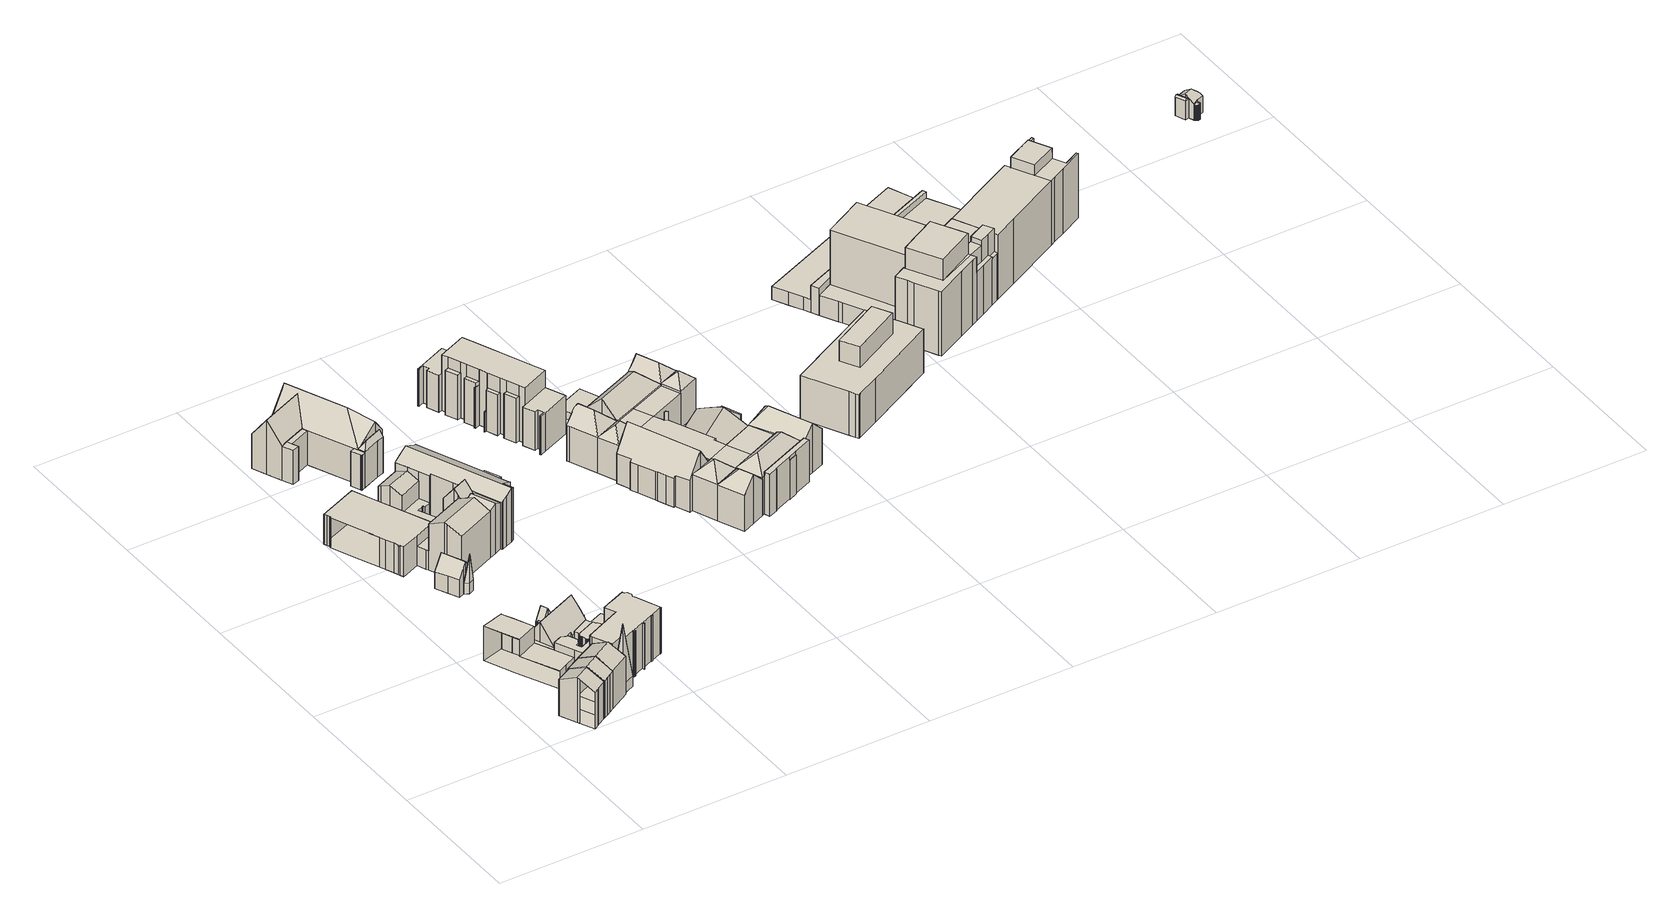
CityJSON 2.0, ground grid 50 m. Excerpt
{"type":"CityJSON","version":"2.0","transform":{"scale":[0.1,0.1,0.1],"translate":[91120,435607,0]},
"CityObjects":{
"building1":{"type":"Building","attributes":{"TerrainHeight":3.78,"bron_tex":"UltraCAM-X 10cm juni 2008","voll_tex":"complete","bron_geo":"Lidar 15-30 punten - nov. 2008","status":"1"},"geometry":[{"type":"MultiSurface","lod":"2","boundaries":[[[0,1,2,3,4]],[[2,5,6,7,8,9,10,3]],[[11,12,13,14,15,16,17]],[[0,4,13,12]],[[2,1,11,18]],[[1,0,12,11]],[[10,9,15,14]],[[9,8,16,15]],[[8,7,19,16]],[[7,6,17,19]],[[5,2,18,20]]]}]},
"building2":{"type":"Building","attributes":{"TerrainHeight":3.5,"bron_tex":"UltraCAM-X 10cm juni 2008","voll_tex":"complete","bron_geo":"Lidar 15-30 punten - nov. 2008","status":"1"},"geometry":[{"type":"MultiSurface","lod":"2","boundaries":[[[21,22,23,24,25]],[[22,26,27,28,29,30,31,23]],[[13,32,33,34,35,36,14]],[[25,24,33,32]],[[22,21,4,3]],[[21,25,32,13]],[[31,30,35,34]],[[30,29,37,35]],[[29,28,36,37]],[[28,27,38,36]],[[27,26,14,38]],[[26,22,3,10]]]}]},
"building3":{"type":"Building","attributes":{"TerrainHeight":3.15,"bron_tex":"UltraCAM-X 10cm juni 2008","voll_tex":"complete","bron_geo":"Lidar 15-30 punten - nov. 2008","status":"1"},"geometry":[{"type":"MultiSurface","lod":"2","boundaries":[[[39,40,41,42,43,44]],[[45,46,47,48,49,50,51]],[[52,53,54,55,56,57,58,59,60]],[[61,62,63,64]],[[62,61,65,56]],[[66,67,56,57]],[[45,51,53,52]],[[51,50,54,53]],[[50,49,55,54]],[[49,48,68,55]],[[48,47,39,44]],[[47,46,69,70]],[[46,45,71,69]],[[44,43,56,68]],[[42,41,72,73]],[[41,40,59,58]],[[40,39,74,75]]]}]},
"building4":{"type":"Building","attributes":{"TerrainHeight":3.28,"bron_tex":"UltraCAM-X 10cm juni 2008","voll_tex":"complete","bron_geo":"Lidar 15-30 punten - nov. 2008","status":"1"},"geometry":[{"type":"MultiSurface","lod":"2","boundaries":[[[76,77,78,79]],[[76,80,81,82,83,77]],[[33,84,85,86,34]],[[79,78,84,33]],[[78,77,87,84]],[[76,79,24,23]],[[77,83,88,87]],[[83,82,89,90]],[[82,81,86,85]],[[81,80,34,86]],[[80,76,23,31]],[[91,92,84,88]]]}]},
"building5":{"type":"Building","attributes":{"TerrainHeight":3.21,"bron_tex":"UltraCAM-X 10cm juni 2008","voll_tex":"complete","bron_geo":"Lidar 15-30 punten - nov. 2008","status":"1"},"geometry":[{"type":"MultiSurface","lod":"2","boundaries":[[[72,93,94,73]],[[58,57,95,96]],[[97,66,57,95]],[[94,93,96,95]],[[93,72,58,96]]]}]},
"building6":{"type":"Building","attributes":{"TerrainHeight":3.26,"bron_tex":"UltraCAM-X 10cm juni 2008","voll_tex":"complete","bron_geo":"Lidar 15-30 punten - nov. 2008","status":"1"},"geometry":[{"type":"MultiSurface","lod":"2","boundaries":[[[98,99,100,101,102,103]],[[104,98,103,105,106,107]],[[108,109,110,111,112,113,114,115,116,117,118,119,120]],[[121,108,120,122,123,124,125,126,127,128,129,130,131]],[[132,133,134,135]],[[136,137,138,139]],[[140,141,142,143]],[[144,145,146,147]],[[121,148,149,150,151,152,153,154,64,63,155,156]],[[157,158,159,160,161,162,163,164,165,166,167,168]],[[169,170,171,172,173,174,175,176,177,178,179,180,181,182,183,184,185,186]],[[55,187,188,189,190,191,192,193,194,195,196,197,198,199,200,201,202,203,204,205,206,207,208,209,210,211,212,213,214,215,216,217,218,219,220,221,222,223,224,225,226,227,228,229,230,231,232,233,234,235,236,237,238,239,240,241,242,243,244,245,246,247,248,249,250,251,252,253,254,56]],[[169,186,213,212]],[[186,185,214,213]],[[185,184,215,214]],[[184,183,216,215]],[[183,182,217,216]],[[182,181,218,217]],[[181,180,219,218]],[[180,179,220,219]],[[179,178,221,220]],[[178,177,222,221]],[[177,176,223,222]],[[176,175,224,223]],[[175,174,225,224]],[[174,173,226,225]],[[173,172,227,226]],[[172,171,228,227]],[[171,170,229,228]],[[99,98,255,204]],[[103,256,257]],[[102,101,202,201]],[[101,100,203,202]],[[100,99,204,203]],[[98,104,205,255]],[[104,107,206,205]],[[107,106,207,206]],[[106,105,208,207]],[[258,103,257]],[[120,119,170,259]],[[119,118,230,229]],[[118,117,231,230]],[[116,115,243,242]],[[115,114,244,243]],[[114,113,245,244]],[[113,112,136,139]],[[112,111,249,248]],[[111,110,132,135]],[[110,109,253,252]],[[109,108,260,156]],[[121,131,193,192]],[[131,130,146,145]],[[130,129,197,196]],[[129,128,142,141]],[[128,127,201,200]],[[258,126,105]],[[127,256,102]],[[126,125,209,208]],[[125,124,210,209]],[[124,123,211,210]],[[123,122,212,211]],[[122,120,259,169]],[[108,121,260]],[[135,134,250,249]],[[134,133,251,250]],[[133,132,252,251]],[[139,138,246,245]],[[138,137,247,246]],[[137,136,248,247]],[[140,143,199,198]],[[143,142,200,199]],[[141,140,198,197]],[[144,147,195,194]],[[147,146,196,195]],[[145,144,194,193]],[[153,152,187,55]],[[152,151,188,187]],[[151,150,189,188]],[[150,149,190,189]],[[149,148,191,190]],[[148,121,192,191]],[[156,155,254,253]],[[64,154,68,65]],[[154,153,55,68]],[[261,262,158,157]],[[162,161,117,116]],[[161,160,232,231]],[[160,159,233,232]],[[159,158,234,233]],[[163,162,242,241]]]}]},
"building7":{"type":"Building","attributes":{"TerrainHeight":3.19,"bron_tex":"UltraCAM-X 10cm juni 2008","voll_tex":"complete","bron_geo":"Lidar 15-30 punten - nov. 2008","status":"1"},"geometry":[{"type":"MultiSurface","lod":"2","boundaries":[[[67,66,97,263,264,265,266,267,268,269,270,271,272,273]],[[274,275,276,277,278,279,280,281,282,283,284,285,286,287,288,289,290,291,292,293,294,295,296,297,298,299,300,301,302,303,304,305]],[[306,307,308,309,310,311,312,313,314,315,316,317,318,319,320,321,322,323,324,325,326,327,328,329,330,331,332,333,334,335,336,337,338,339,340]],[[341,342,343]],[[344,341,343]],[[344,343,89]],[[90,89,343]],[[90,343,345]],[[345,343,342]],[[236,235,234,346,347,348,349,350,351,352,353,354,355,356,357,358,359,360,361,362,363,364,365,366,367,368,369,370,85,84,95,57,56,254,371,372,373,374,375,376,377,378,379,380,381,382,383,384,385,386,387,388,389,390,391,392,393,394,395,396,397,398,241,240,239,238,237]],[[342,341,369,368]],[[341,344,370,369]],[[344,89,85,370]],[[62,399,155,63]],[[67,273,399,62]],[[273,272,371,254]],[[272,271,372,371]],[[271,270,373,372]],[[270,269,374,373]],[[269,268,375,374]],[[268,267,376,375]],[[267,266,377,376]],[[266,265,338,337]],[[263,97,95,400]],[[302,301,264,263]],[[301,300,265,264]],[[300,299,339,338]],[[299,298,262,261]],[[298,297,401,234]],[[297,296,346,401]],[[296,295,347,346]],[[295,294,348,347]],[[294,293,349,348]],[[293,292,350,349]],[[292,291,351,350]],[[291,290,352,351]],[[290,289,353,352]],[[289,288,354,353]],[[288,287,355,354]],[[287,286,356,355]],[[286,285,357,356]],[[285,284,358,357]],[[284,283,359,358]],[[283,282,360,359]],[[282,281,361,360]],[[281,280,362,361]],[[280,279,363,362]],[[279,278,364,363]],[[278,277,365,364]],[[277,276,366,365]],[[276,275,367,366]],[[275,274,368,367]],[[274,305,345,342]],[[305,304,90,345]],[[304,303,92,91]],[[303,302,400,84]],[[317,316,394,393]],[[316,315,402,394]],[[315,314,395,402]],[[314,313,396,395]],[[313,312,397,396]],[[312,311,398,397]],[[311,310,241,398]],[[310,309,164,163]],[[309,308,165,164]],[[308,307,166,165]],[[307,306,167,166]],[[306,340,168,167]],[[340,339,157,168]],[[337,336,378,377]],[[336,335,379,378]],[[335,334,380,379]],[[334,333,403,380]],[[333,332,381,403]],[[332,331,382,381]],[[331,330,383,382]],[[330,329,404,383]],[[329,328,384,404]],[[328,327,405,384]],[[327,326,385,405]],[[326,325,386,385]],[[325,324,406,386]],[[324,323,387,406]],[[323,322,388,387]],[[322,321,389,388]],[[321,320,390,389]],[[320,319,391,390]],[[319,318,392,391]],[[318,317,393,392]]]}]},
"building8":{"type":"Building","attributes":{"TerrainHeight":2.74,"bron_tex":"UltraCAM-X 10cm juni 2008","voll_tex":"complete","bron_geo":"Lidar 15-30 punten - nov. 2008","status":"1"},"geometry":[{"type":"MultiSurface","lod":"2","boundaries":[[[407,408,409,410,411,412]],[[413,414,415,416,408,407]],[[417,418,419,420,421,422,423,424,425,426,427,428,429,430,431,432,433,434,435,436,437,438]],[[439,440,441,442,443,444]],[[445,439,444,446]],[[447,448,449,450,451,452,453,454,455,456,457,458,459,460,461,462,463]],[[464,465,466]],[[466,465,467]],[[467,465,468]],[[468,465,464]],[[469,470,471,472,473]],[[474,469,473,475,476]],[[477,478,479,480]],[[481,482,478,477]],[[483,484,485,486]],[[487,488,489,490,491,492,493,494,483,495,496]],[[497,498,499,500,501,502,503,504,505,506,507,508,488,487]],[[509,510,511,512,513,514,515]],[[511,516,517,512]],[[518,519,520,521,522,523,524,525,526,527,528,529,530,531,532,533,534,535,536,537,538,539,540,541,542,543,544,545,540,539,546,547,548,549,550,551,552,553,554,555,556,557,558,559,560,561,562,563,564,565,566,567]],[[464,466,531,534]],[[466,467,532,531]],[[467,468,533,532]],[[468,464,534,533]],[[473,472,482,568]],[[472,471,529,569]],[[471,470,412,411]],[[470,469,570,538]],[[474,476,450,449]],[[571,475,441]],[[475,473,568,481]],[[469,474,572,570]],[[477,480,573,574]],[[479,478,575,528]],[[481,477,574,576]],[[478,482,569,575]],[[483,486,518,567]],[[486,485,519,518]],[[485,484,520,519]],[[487,496,565,577]],[[496,495,566,565]],[[495,483,567,566]],[[483,494,484]],[[494,493,521,520]],[[493,492,522,521]],[[492,491,523,522]],[[491,490,524,523]],[[490,489,525,524]],[[489,488,578,525]],[[498,497,579,580]],[[497,487,577,579]],[[488,508,581,578]],[[508,507,526,581]],[[507,506,527,526]],[[506,505,528,527]],[[505,504,480,479]],[[504,582,442]],[[503,502,541,583]],[[502,501,542,541]],[[501,500,584,542]],[[500,499,458,457]],[[585,498,513,512]],[[499,585,512,517]],[[509,515,564,563]],[[515,514,586,564]],[[514,513,580,586]],[[511,510,562,587]],[[510,509,563,562]],[[517,516,459,458]],[[516,511,587,588]],[[462,461,589,561]],[[461,460,562,589]],[[460,459,588,562]],[[457,456,543,584]],[[456,455,590,543]],[[455,454,544,590]],[[454,453,591,544]],[[453,452,545,591]],[[452,451,540,545]],[[451,450,592,540]],[[449,448,593,572]],[[448,447,539,593]],[[419,418,559,558]],[[418,417,560,559]],[[417,438,561,560]],[[438,437,463,462]],[[437,436,447,463]],[[436,435,546,539]],[[435,434,547,546]],[[434,433,594,595]],[[433,432,548,596]],[[432,431,549,548]],[[431,430,597,549]],[[430,429,598,599]],[[429,428,600,598]],[[425,424,601,554]],[[424,423,555,601]],[[423,422,602,555]],[[422,421,556,602]],[[421,420,557,556]],[[420,419,558,557]],[[444,443,583,603]],[[443,582,503]],[[442,441,576,573]],[[571,440,476]],[[440,439,604,592]],[[445,446,541,540]],[[446,444,603,541]],[[439,445,540,604]],[[407,412,538,605]],[[411,410,530,529]],[[410,409,531,530]],[[409,408,606,531]],[[413,407,605,537]],[[408,416,534,606]],[[416,415,535,534]],[[415,414,536,535]],[[414,413,537,536]]]}]},
"building9":{"type":"Building","attributes":{"TerrainHeight":2.83,"bron_tex":"UltraCAM-X 10cm juni 2008","voll_tex":"complete","bron_geo":"Lidar 15-30 punten - nov. 2008","status":"1"},"geometry":[{"type":"MultiSurface","lod":"2","boundaries":[[[607,608,609,610,611,612,613]],[[614,615,616,617]],[[618,614,617,619,607]],[[611,620,612]],[[613,612,620,621,622,623,624,625,626,627,628,629,630,631,632]],[[633,634,635,636]],[[637,638,639,635,634]],[[633,637,634]],[[640,641,642,643,644]],[[644,643,645,646]],[[647,648,649,650,651,652,653]],[[654,655,656,657,658,659,660,661,662,663,664,665,666,667,668,669,670,671,672,673,674,675,676,677,678,679]],[[643,642,671,670]],[[642,641,672,671]],[[641,640,680,672]],[[645,643,670,669]],[[619,613,681,682]],[[607,619,682,683]],[[610,609,669,668]],[[609,608,646,645]],[[616,684,644,646]],[[684,615,640,644]],[[615,614,685,680]],[[618,607,683,673]],[[614,618,673,685]],[[620,686,636]],[[613,632,674,681]],[[632,631,675,674]],[[631,630,676,675]],[[630,629,677,676]],[[629,628,678,677]],[[628,627,679,678]],[[627,626,654,679]],[[626,625,655,654]],[[625,624,656,655]],[[624,623,657,656]],[[623,622,658,657]],[[622,621,659,658]],[[621,620,660,659]],[[633,686,611]],[[636,635,687,660]],[[635,639,661,687]],[[639,638,662,661]],[[638,637,688,662]],[[637,633,689,652]],[[647,653,668,667]],[[653,689,611,610]],[[652,651,663,688]],[[651,650,664,663]],[[650,649,665,664]],[[649,648,666,665]],[[648,647,667,666]]]}]},
"building10":{"type":"Building","attributes":{"TerrainHeight":2.91,"bron_tex":"UltraCAM-X 10cm juni 2008","voll_tex":"complete","bron_geo":"Lidar 15-30 punten - nov. 2008","status":"1"},"geometry":[{"type":"MultiSurface","lod":"2","boundaries":[[[690,691,692,693,694]],[[695,696,697,698]],[[699,700,701,702]],[[703,704,705,706]],[[707,708,709,710]],[[711,712,713,714,715]],[[716,717,718,719,720,721,722,723,724,725,726,727,728,729,730,731,732,733]],[[734,735,736,737,738,739,740,741,742,743,744,745,746]],[[747,748,749,750,751,752,753,754,755,756,757,758,759]],[[760,761,762,763,764,765,766,767,768,769,770,771,772,773,774,775,776,777,778,779,780,781,782,783,784,785,786,787,788,789,790,791,792,793,794,795,796,797,798,799,800,801,802,803,804,805,806,807,808,809,810,811]],[[690,694,778,777]],[[693,692,775,774]],[[692,691,776,775]],[[691,690,777,776]],[[695,698,790,789]],[[697,696,788,787]],[[696,695,789,788]],[[699,702,792,791]],[[701,700,698,697]],[[700,699,791,790]],[[703,706,710,709]],[[705,704,780,779]],[[704,703,781,780]],[[707,710,784,783]],[[709,708,782,781]],[[708,707,783,782]],[[711,715,797,796]],[[714,713,794,793]],[[713,712,795,794]],[[712,711,796,795]],[[716,733,747,759]],[[733,732,810,812]],[[732,731,811,810]],[[731,730,760,811]],[[730,729,761,760]],[[729,728,813,761]],[[728,727,735,734]],[[727,726,774,773]],[[726,725,694,693]],[[725,724,779,778]],[[724,723,706,705]],[[723,722,785,784]],[[722,721,786,785]],[[721,720,787,786]],[[720,719,702,701]],[[719,718,793,792]],[[718,717,715,714]],[[717,716,798,797]],[[736,735,773,772]],[[734,746,762,813]],[[746,745,763,762]],[[745,744,764,763]],[[744,743,765,764]],[[743,742,766,765]],[[742,741,767,766]],[[741,740,768,767]],[[740,739,769,768]],[[739,738,770,769]],[[738,737,771,770]],[[737,736,772,771]],[[751,750,807,806]],[[750,749,808,807]],[[749,748,809,808]],[[748,747,812,809]],[[759,758,799,798]],[[758,757,800,799]],[[757,756,801,800]],[[756,755,802,801]],[[755,754,803,802]],[[754,753,804,803]],[[753,752,805,804]],[[752,751,806,805]]]}]},
"building11":{"type":"Building","attributes":{"TerrainHeight":3.16,"bron_tex":"UltraCAM-X 10cm juni 2008","voll_tex":"complete","bron_geo":"Lidar 15-30 punten - nov. 2008","status":"1"},"geometry":[{"type":"MultiSurface","lod":"2","boundaries":[[[814,815,816,817,818,819,820,821]],[[822,823,824,825,826,827,828,829]],[[814,821,824,823]],[[821,820,825,824]],[[820,819,826,825]],[[819,818,827,826]],[[818,817,828,827]],[[817,816,829,828]],[[816,815,822,829]],[[815,814,823,822]]]}]},
"building12":{"type":"Building","attributes":{"TerrainHeight":2.68,"bron_tex":"UltraCAM-X 10cm juni 2008","voll_tex":"complete","bron_geo":"Lidar 15-30 punten - nov. 2008","status":"1"},"geometry":[{"type":"MultiSurface","lod":"2","boundaries":[[[830,831,832,833,834,835,836,837,838,839,840,841,842]],[[831,843,844,845,846,847,848,849,850,851,852,853,854,855,832]],[[856,857,858,859]],[[860,861,862,863,864,865,866,867,868,869,870]],[[862,871,872,873]],[[861,874,871,862]],[[875,860,870,876]],[[876,870,877,878]],[[879,880,881,882,883,884]],[[885,886,887]],[[888,889,890,891,892]],[[887,893,894,895,885]],[[895,896,886,885]],[[897,898,899,900,901]],[[900,902,901]],[[903,904,905,906,907,908,909,910,911,912,913,914,915,916]],[[897,901,902,917,918]],[[919,920,921]],[[922,923,924,925,926,927]],[[919,921,928,896]],[[928,929,896]],[[930,931,932,933]],[[920,929,928,921]],[[934,935,936,937,938]],[[939,940,931,930]],[[941,942,919,889,888,943,944,945]],[[946,934,938]],[[946,938,937,947]],[[948,949,950,951,952,953,954,955]],[[937,936,947]],[[956,957,958,923,922]],[[959,960,961,962]],[[956,922,927]],[[939,930,933]],[[915,914,963,964]],[[965,966,967,968]],[[919,890,889]],[[969,970,967,966]],[[965,969,966]],[[943,888,892]],[[967,970,968]],[[971,972,973,974]],[[975,971,974]],[[975,974,973,976]],[[973,972,976]],[[977,978,979,980,981,982,983,984,985,986,987,988,989,990,991,992,993,994,995,996,997,998,999,1000,1001,1002,1003,1004,1005,1006,1007,1008,1009,1010,1011,1012,1013,1014,1015,1016,1017,1018,1019,1020,1021,1022,1023,1024,1025,1026,1027,1028,1029,1030,1031,1032,1033,1034,1035,1036,1037,1038,1039,1040,1041,1042,1043,1044,1045,1046,1047,1048,1049,1050,1051,1052]],[[830,842,990,989]],[[842,841,991,990]],[[841,840,992,991]],[[840,839,993,992]],[[839,838,994,993]],[[838,837,995,994]],[[837,836,996,995]],[[836,835,997,996]],[[835,834,998,997]],[[834,833,999,998]],[[1053,832,1054]],[[832,1055,1054]],[[855,854,1005,1004]],[[854,853,1006,1005]],[[853,852,1007,1006]],[[852,851,1008,1007]],[[851,850,1009,1008]],[[850,849,1010,1009]],[[849,848,1011,1010]],[[848,847,1012,1011]],[[847,846,1013,1012]],[[846,845,1014,1013]],[[845,844,1015,1014]],[[844,843,1056,1057]],[[856,859,986,985]],[[859,858,987,986]],[[858,857,988,987]],[[857,856,869,868]],[[870,869,985,984]],[[868,867,989,988]],[[867,1058,831,830]],[[1058,866,843,831]],[[866,865,1059,1056]],[[865,864,1060,1059]],[[864,863,1061,1060]],[[863,862,1020,1019]],[[861,1062,964,1063]],[[862,873,1064,1020]],[[1065,861,1063,963]],[[877,870,984,1066]],[[879,884,1000,999]],[[884,883,1001,1000]],[[883,882,1002,1001]],[[882,881,1003,1002]],[[881,880,1004,1003]],[[1053,879,833]],[[880,1055,855]],[[887,886,1067,1068]],[[892,891,1069,977]],[[891,890,1070,1069]],[[894,893,978,1069]],[[893,887,1068,978]],[[895,894,1069,1071]],[[886,1072,876,878]],[[1072,896,875,876]],[[896,895,1071,1070]],[[899,898,979,1068]],[[898,897,980,979]],[[900,899,1068,1067]],[[903,916,1047,1046]],[[1073,915,1074]],[[914,913,965,1075]],[[913,912,1037,1036]],[[912,911,1038,1037]],[[911,910,1039,1038]],[[910,909,1040,1039]],[[909,908,1041,1040]],[[908,907,1042,1041]],[[907,906,1043,1042]],[[906,905,1044,1043]],[[905,904,1045,1044]],[[904,903,1046,1045]],[[897,918,981,980]],[[918,917,982,981]],[[917,902,1076,982]],[[920,919,1077,1047]],[[927,926,1022,1021]],[[926,925,1023,1022]],[[925,924,1024,1023]],[[924,923,1078,1024]],[[896,890,919]],[[896,1079,860,875]],[[1079,929,1062,860]],[[933,932,1080,1081]],[[932,931,1082,1080]],[[929,1083,964]],[[1073,920,916]],[[935,934,1080,1034]],[[931,940,1035,1082]],[[940,939,1084,1035]],[[941,945,1050,1049]],[[945,944,1051,1050]],[[944,943,1052,1051]],[[919,942,1048,1077]],[[942,941,1049,1048]],[[934,946,1081,1080]],[[1085,947,872,871]],[[946,1085,871,874]],[[948,955,936,935]],[[955,954,1026,1025]],[[954,953,1027,1026]],[[953,952,959,962]],[[952,951,1031,1030]],[[951,950,1032,1031]],[[950,949,1033,1032]],[[949,948,1034,1033]],[[947,936,958,957]],[[923,958,1025,1078]],[[957,956,873,872]],[[962,961,1028,1027]],[[961,960,1029,1028]],[[960,959,1030,1029]],[[956,927,1021,1064]],[[915,1083,1074]],[[1086,914,1075]],[[1086,968,963]],[[970,969,939,933]],[[969,965,1036,1084]],[[943,892,977,1052]],[[968,970,874,1065]],[[972,971,1066,983]],[[971,975,878,877]],[[975,976,902,900]],[[976,972,983,1076]]]}]},
"building13":{"type":"Building","attributes":{"TerrainHeight":3,"bron_tex":"UltraCAM-X 10cm juni 2008","voll_tex":"complete","bron_geo":"Lidar 15-30 punten - nov. 2008","status":"1"},"geometry":[{"type":"MultiSurface","lod":"2","boundaries":[[[1060,1061,1087,1057,1056,1059]],[[1016,1015,1088,1019,1018,1017]],[[1057,1087,1088,1015]],[[1087,1061,1019,1088]]]}]},
"building14":{"type":"Building","attributes":{"TerrainHeight":3.28,"bron_tex":"UltraCAM-X 10cm juni 2008","voll_tex":"complete","bron_geo":"Lidar 15-30 punten - nov. 2008","status":"1"},"geometry":[{"type":"MultiSurface","lod":"2","boundaries":[[[1089,1090,1091,1092]],[[1093,1094,1095,1096,1097,1098,1099,1100,1101,1102,1099,1098,1103,1104,1105,1106,1107,1108]],[[1109,1110,1111,1112,1113,1114,1115,1116,1117,1118,1119,1120]],[[1089,1092,1102,1101]],[[1092,1091,1099,1102]],[[1091,1090,1100,1099]],[[1090,1089,1101,1100]],[[1108,1107,1111,1110]],[[1107,1106,1112,1111]],[[1106,1105,1113,1112]],[[1105,1104,1114,1113]],[[1104,1103,1115,1114]],[[1103,1098,1116,1115]],[[1098,1097,1117,1116]],[[1097,1096,1118,1117]],[[1096,1095,1119,1118]],[[1095,1094,1120,1119]],[[1094,1093,1109,1120]],[[1093,1108,1110,1109]]]}]},
"building15":{"type":"Building","attributes":{"TerrainHeight":1.8,"bron_tex":"UltraCAM-X 10cm juni 2008","voll_tex":"complete","bron_geo":"Lidar 15-30 punten - nov. 2008","status":"1"},"geometry":[{"type":"MultiSurface","lod":"2","boundaries":[[[1121,1122,1123,1124,1125]],[[1126,1127,1128,1129,1130,1131,1132,1133,1134,1135]],[[1136,1137,1138,1139,1140,1141,1142,1143,1144,1145,1146,1147]],[[1126,1135,1139,1138]],[[1135,1134,1140,1139]],[[1134,1133,1141,1140]],[[1133,1132,1142,1141]],[[1132,1131,1143,1142]],[[1131,1130,1144,1143]],[[1129,1128,1136,1148]],[[1128,1127,1137,1136]],[[1127,1126,1138,1137]],[[1121,1125,1130,1129]],[[1125,1124,1145,1144]],[[1124,1123,1149,1150]],[[1123,1122,1147,1146]],[[1122,1121,1148,1147]]]}]},
"building16":{"type":"Building","attributes":{"TerrainHeight":1.98,"bron_tex":"UltraCAM-X 10cm juni 2008","voll_tex":"complete","bron_geo":"Lidar 15-30 punten - nov. 2008","status":"1"},"geometry":[{"type":"MultiSurface","lod":"2","boundaries":[[[1151,1152,1153,1154]],[[1155,1156,1157,1158]],[[1159,1160,1161,1162,1163,1164]],[[1149,1165,1166,1150]],[[1167,1168,1169,1170]],[[1171,1172,1173,1174]],[[1175,1176,1177,1178,1179]],[[1180,1181,1182,1183,1184,1185,1186]],[[1187,1188,1189,1190,1191,1192,1193,1194,1195,1196]],[[1197,1198,1199]],[[1200,1201,1202,1203,1204]],[[1205,1206,1207,1208,1209,1210,1211,1212,1198,1197,1213,1214]],[[1215,1216,1217,1218,1219]],[[1220,1221,1222,1223,1224,1225]],[[1226,1199,1198,1227,1228]],[[1229,1230,1231,1232]],[[1193,1192,1233,1234,1235,1236,1237,1238,1239]],[[1240,1241,1242,1243]],[[1244,1245,1246,1247,1248,1249,1250]],[[1241,1251,1252,1242]],[[1253,1254,1255,1256,1257,1258,1259,1260,1261,1262,1263,1147,1146,1145,1264,1265,1266,1267,1268,1269,1270]],[[1271,1158,1247,1246]],[[1155,1271,1177,1176]],[[1158,1157,1272,1273]],[[1157,1156,1193,1239]],[[1156,1155,1194,1193]],[[1150,1166,1264,1145]],[[1159,1164,1274,1147]],[[1162,1161,1262,1275]],[[1161,1160,1263,1262]],[[1160,1159,1147,1263]],[[1276,1170,1252,1251]],[[1167,1276,1217,1216]],[[1170,1277,1182,1181]],[[1277,1169,1199,1226]],[[1169,1168,1197,1199]],[[1168,1167,1213,1197]],[[1171,1174,1146,1274]],[[1174,1173,1165,1149]],[[1173,1278,1180,1186]],[[1278,1279,1240,1243]],[[1279,1172,1219,1218]],[[1172,1171,1164,1163]],[[1151,1154,1184,1183]],[[1154,1153,1189,1188]],[[1153,1280,1200,1204]],[[1280,1152,1225,1224]],[[1152,1151,1228,1227]],[[1175,1179,1281,1282]],[[1179,1178,1283,1281]],[[1178,1177,1246,1245]],[[1186,1185,1284,1165]],[[1185,1184,1188,1187]],[[1183,1182,1226,1228]],[[1187,1196,1166,1284]],[[1196,1195,1282,1264]],[[1195,1194,1176,1175]],[[1192,1191,1285,1286]],[[1191,1190,1287,1285]],[[1190,1189,1204,1203]],[[1203,1202,1288,1287]],[[1202,1201,1289,1288]],[[1205,1214,1290,1162]],[[1214,1213,1216,1215]],[[1198,1212,1221,1220]],[[1212,1211,1256,1291]],[[1211,1210,1257,1256]],[[1210,1209,1258,1257]],[[1209,1208,1259,1258]],[[1208,1207,1260,1259]],[[1207,1206,1261,1260]],[[1206,1205,1275,1261]],[[1215,1219,1163,1290]],[[1224,1223,1201,1200]],[[1223,1222,1292,1289]],[[1222,1221,1291,1292]],[[1227,1198,1220,1225]],[[1229,1232,1265,1293]],[[1232,1231,1266,1265]],[[1231,1230,1294,1295]],[[1230,1229,1250,1249]],[[1239,1238,1296,1297]],[[1238,1237,1298,1296]],[[1237,1236,1299,1298]],[[1236,1235,1253,1270]],[[1235,1234,1254,1253]],[[1234,1233,1255,1254]],[[1233,1192,1286,1255]],[[1243,1242,1300,1180]],[[1241,1240,1218,1301]],[[1245,1244,1302,1283]],[[1244,1250,1293,1302]],[[1249,1248,1303,1304]],[[1248,1247,1305,1303]],[[1242,1252,1181,1300]],[[1251,1241,1301,1217]]]}]},
"building17":{"type":"Building","attributes":{"TerrainHeight":2.7,"bron_tex":"UltraCAM-X 10cm juni 2008","voll_tex":"complete","bron_geo":"Lidar 15-30 punten - nov. 2008","status":"1"},"geometry":[{"type":"MultiSurface","lod":"2","boundaries":[[[1306,1307,1308,1309,1310]],[[1308,1311,1312,1313,1314,1315,1316,1309]],[[1310,1309,1316]],[[1317,1318,1319,1320]],[[1321,1322,1319,1318,1323]],[[1322,1320,1319]],[[1324,1325,1326,1327,1328,1329,1330,1331,1332,1333,1334,1335,1336,1337,1338,1339,1340]],[[1340,1339,1341,1342,1343,1344,1345,1346,1347,1348,1349,1350,1351,1352,1353,1354]],[[1355,1356,1357,1358,1359,1360,1361,1362,1363,1364,1365,1366,1367,1368,1369,1370,1371,1372,1373,1374,1375,1376,1377,1378,1379,1380,1381,1382,1383,1384,1385,1386,1387,1388,1389,1390,1391,1392,1393]],[[1306,1310,1358,1357]],[[1308,1394,1395]],[[1307,1306,1357,1356]],[[1316,1315,1396,1359]],[[1315,1314,1361,1396]],[[1314,1313,1362,1361]],[[1313,1397,1340,1354]],[[1397,1312,1324,1340]],[[1312,1311,1391,1398]],[[1311,1308,1395,1320]],[[1310,1316,1359,1358]],[[1318,1317,1356,1399]],[[1317,1394,1307]],[[1321,1323,1355,1393]],[[1323,1318,1399,1355]],[[1322,1321,1393,1392]],[[1320,1322,1392,1391]],[[1339,1338,1377,1376]],[[1338,1337,1378,1377]],[[1337,1336,1379,1378]],[[1336,1335,1380,1379]],[[1335,1334,1381,1380]],[[1334,1333,1382,1381]],[[1333,1332,1383,1382]],[[1332,1331,1384,1383]],[[1331,1330,1385,1384]],[[1330,1329,1386,1385]],[[1329,1328,1387,1386]],[[1328,1327,1388,1387]],[[1327,1326,1389,1388]],[[1326,1325,1390,1389]],[[1325,1324,1398,1390]],[[1354,1353,1363,1362]],[[1353,1352,1364,1363]],[[1352,1351,1365,1364]],[[1351,1350,1366,1365]],[[1350,1349,1367,1366]],[[1349,1348,1368,1367]],[[1348,1347,1369,1368]],[[1347,1346,1370,1369]],[[1346,1345,1371,1370]],[[1345,1344,1372,1371]],[[1344,1343,1373,1372]],[[1343,1342,1374,1373]],[[1342,1341,1375,1374]],[[1341,1339,1376,1375]]]}]}
},
"vertices":[
[106,115,129],[108,111,131],[133,56,161],[184,85,161],[159,140,131],[137,48,157],[159,1,131],[176,11,131],[179,13,131],[208,29,131],[210,30,131],[108,111,0],[106,115,0],[159,140,0],[210,30,0],[208,29,0],[179,13,0],[159,1,0],[133,56,0],[176,11,0],[137,48,0],
[159,140,134],[184,85,164],[233,112,164],[208,168,134],[157,144,131],[210,30,134],[212,31,134],[214,32,134],[228,40,134],[242,48,134],[258,57,134],[157,144,0],[208,168,0],[258,57,0],[242,48,0],[214,32,0],[228,40,0],[212,31,0],
[124,350,65],[182,224,65],[213,239,65],[254,258,65],[225,322,65],[196,383,65],[73,466,125],[118,364,125],[124,350,125],[196,383,125],[164,453,125],[149,485,125],[148,488,125],[73,466,0],[148,488,0],[149,485,0],[164,453,0],[225,322,0],[254,258,0],[213,239,0],[182,224,0],[118,364,0],[197,381,53],[225,322,53],[225,322,52],[197,381,52],[197,381,0],[254,258,92],[225,322,92],[196,383,0],[118,364,124],[124,350,124],[73,466,124],[213,239,32],[254,258,32],[124,350,64],[182,224,64],
[233,112,166],[303,152,166],[280,201,139],[208,168,136],[258,57,136],[329,97,136],[326,102,139],[310,137,158],[280,201,0],[326,102,0],[329,97,0],[303,152,0],[310,137,0],[326,102,38],[310,137,38],[310,137,163],[280,201,163],
[229,206,32],[270,223,32],[270,223,0],[229,206,0],[270,223,92],
[301,511,82],[277,501,39],[279,497,39],[283,498,46],[291,479,46],[311,488,82],[326,522,39],[332,496,46],[323,516,47],[327,517,39],[223,393,125],[241,346,55],[268,357,55],[275,360,56],[297,370,56],[304,372,55],[321,380,56],[324,375,49],[331,378,48],[391,408,54],[393,409,54],[385,429,84],[373,457,125],[203,443,52],[359,489,78],[351,509,47],[347,507,48],[349,503,54],[332,496,54],[291,479,53],[264,469,52],[260,467,52],[234,455,53],[230,454,52],[268,357,25],[269,352,25],[276,355,25],[275,360,25],[297,370,23],[300,366,23],[305,368,23],[304,372,23],[259,471,42],[260,467,42],[264,469,42],[263,473,42],[228,458,42],[230,454,42],[234,455,42],[232,460,42],[202,447,52],[200,446,52],[193,462,52],[195,463,52],[194,466,52],[164,453,52],[196,383,52],[247,331,52],[241,346,52],[427,322,57],[475,342,57],[446,412,57],[398,392,57],[391,408,57],[331,378,57],[339,358,57],[400,384,57],[404,375,57],[410,372,57],[418,356,57],[415,348,57],[359,489,29],[385,429,29],[405,438,29],[408,434,29],[411,437,29],[408,440,29],[417,461,29],[421,461,29],[421,466,29],[417,465,29],[408,486,29],[411,489,29],[408,492,29],[405,489,29],[384,497,29],[384,502,29],[380,502,29],[380,498,29],[194,466,0],[195,463,0],[193,462,0],[200,446,0],[202,447,0],[203,443,0],[230,454,0],[228,458,0],[232,460,0],[234,455,0],[260,467,0],[259,471,0],[263,473,0],[264,469,0],[291,479,0],[283,498,0],[279,497,0],[277,501,0],[326,522,0],[327,517,0],[323,516,0],[332,496,0],[349,503,0],[347,507,0],[351,509,0],[359,489,0],[380,498,0],[380,502,0],[384,502,0],[384,497,0],[405,489,0],[408,492,0],[411,489,0],[408,486,0],[417,465,0],[421,466,0],[421,461,0],[417,461,0],[408,440,0],[411,437,0],[408,434,0],[405,438,0],[385,429,0],[393,409,0],[391,408,0],[398,392,0],[446,412,0],[475,342,0],[427,322,0],[415,348,0],[418,356,0],[410,372,0],[404,375,0],[400,384,0],[339,358,0],[331,378,0],[324,375,0],[321,380,0],[304,372,0],[305,368,0],[300,366,0],[297,370,0],[275,360,0],[276,355,0],[269,352,0],[268,357,0],[241,346,0],[247,331,0],[301,511,0],[295,481,53],[311,488,53],[328,495,53],[373,457,29],[223,393,52],[427,322,163],[475,342,163],
[276,210,92],[407,268,92],[390,306,92],[367,295,92],[280,259,92],[273,275,92],[281,279,92],[291,297,92],[278,326,92],[257,335,92],[247,331,92],[357,145,164],[397,163,164],[398,157,164],[401,157,164],[403,159,164],[401,164,164],[440,180,164],[443,172,164],[446,176,164],[444,181,164],[482,197,164],[483,195,164],[487,196,164],[486,198,164],[524,214,164],[525,212,164],[529,215,164],[493,301,164],[492,301,164],[489,308,164],[493,317,164],[487,333,164],[478,335,164],[477,337,164],[475,342,164],[427,322,164],[390,306,164],[407,268,164],[276,210,164],[280,201,164],[310,137,164],[353,155,164],[418,356,61],[410,372,61],[404,375,61],[400,384,61],[339,358,61],[334,357,61],[333,355,61],[333,352,61],[332,350,61],[332,348,61],[332,347,61],[332,345,61],[332,342,61],[333,340,61],[333,337,61],[334,335,61],[338,325,61],[339,322,61],[340,322,61],[341,320,61],[342,318,61],[343,317,61],[344,316,61],[345,316,61],[346,315,61],[349,313,61],[351,312,61],[352,312,61],[353,311,61],[356,311,61],[360,312,61],[367,295,61],[390,306,61],[427,322,61],[415,348,61],[362,133,38],[357,145,38],[339,129,230],[368,120,38],[353,155,38],[478,335,0],[487,333,0],[493,317,0],[489,308,0],[492,301,0],[493,301,0],[529,215,0],[525,212,0],[524,214,0],[486,198,0],[487,196,0],[483,195,0],[482,197,0],[444,181,0],[446,176,0],[443,172,0],[440,180,0],[401,164,0],[403,159,0],[401,157,0],[398,157,0],[397,163,0],[357,145,0],[362,133,0],[368,120,0],[257,335,0],[278,326,0],[291,297,0],[281,279,0],[273,275,0],[280,259,0],[367,295,0],[360,312,0],[356,311,0],[353,311,0],[351,312,0],[349,313,0],[346,315,0],[344,316,0],[342,318,0],[341,320,0],[339,322,0],[338,325,0],[334,335,0],[333,337,0],[333,340,0],[332,342,0],[332,345,0],[332,347,0],[332,350,0],[333,352,0],[333,355,0],[334,357,0],[247,331,53],[276,210,0],[477,337,0],[332,348,0],[352,312,0],[345,316,0],[343,317,0],[340,322,0],
[182,861,110],[216,783,110],[245,798,61],[243,804,61],[232,829,60],[211,874,62],[150,848,59],[170,807,62],[187,770,63],[207,779,95],[134,1267,107],[111,1258,107],[0,1212,107],[1,1211,107],[5,1201,107],[8,1193,107],[10,1190,107],[8,1189,107],[7,1189,107],[36,1119,107],[48,1089,107],[60,1061,107],[71,1034,107],[74,1026,107],[83,1006,107],[94,979,107],[100,965,107],[102,959,107],[107,947,107],[170,973,107],[244,1004,107],[165,1192,107],[322,1007,198],[327,994,181],[337,970,145],[387,990,145],[377,1015,181],[372,1027,198],[307,1044,146],[356,1065,145],[170,973,69],[182,943,69],[186,935,69],[327,994,69],[307,1044,69],[271,1123,69],[291,1132,69],[295,1134,69],[296,1133,69],[298,1127,69],[320,1137,69],[306,1172,69],[224,1137,69],[195,1205,69],[190,1203,69],[165,1192,69],[244,1004,69],[207,779,39],[229,782,133],[245,798,39],[240,778,39],[222,770,39],[208,882,195],[211,874,191],[232,829,166],[371,889,167],[349,941,195],[186,935,167],[337,970,180],[327,994,167],[362,980,180],[396,899,180],[420,910,166],[387,990,166],[337,970,166],[371,889,166],[465,1070,166],[483,1014,166],[493,1018,166],[470,1073,166],[323,1270,193],[467,923,193],[471,925,191],[477,928,188],[462,963,188],[498,978,169],[495,984,169],[483,1014,169],[372,1291,167],[367,1288,169],[294,1258,178],[273,1249,166],[306,1172,166],[320,1137,166],[325,1139,169],[356,1065,169],[377,1015,169],[387,990,169],[420,910,169],[423,904,169],[427,906,172],[443,913,180],[191,1214,132],[195,1205,137],[207,1176,152],[289,1210,152],[273,1249,132],[268,1247,132],[250,1239,132],[224,1137,131],[306,1172,132],[470,1073,0],[493,1018,0],[483,1014,0],[495,984,0],[498,978,0],[462,963,0],[477,928,0],[471,925,0],[427,906,0],[423,904,0],[420,910,0],[232,829,0],[243,804,0],[245,798,0],[240,778,0],[222,770,0],[207,779,0],[187,770,0],[170,807,0],[150,848,0],[211,874,0],[170,973,0],[307,1044,0],[356,1065,0],[325,1139,0],[298,1127,0],[295,1134,0],[271,1123,0],[107,947,0],[102,959,0],[94,979,0],[83,1006,0],[71,1034,0],[60,1061,0],[48,1089,0],[36,1119,0],[7,1189,0],[10,1190,0],[5,1201,0],[1,1211,0],[0,1212,0],[111,1258,0],[134,1267,0],[165,1192,0],[195,1205,0],[191,1214,0],[250,1239,0],[367,1288,0],[372,1291,0],[465,1070,0],[349,941,166],[371,889,0],[208,882,0],[330,987,170],[186,935,0],[387,990,0],[362,980,0],[396,899,0],[337,970,0],[323,1270,0],[467,923,0],[294,1258,0],[273,1249,0],[443,913,0],[380,1007,169],[377,1015,0],[320,1137,0],[289,1210,166],[268,1247,0],[207,1176,0],[224,1137,0],[190,1203,0],[296,1133,0],[291,1132,0],[327,994,0],[182,943,0],[100,965,102],[102,959,102],[100,965,0],[74,1026,0],[71,1034,106],[74,1026,106],[60,1061,106],[8,1189,0],[8,1193,0],[372,1027,0],[322,1007,0],[182,861,0],[216,783,0],
[128,1687,124],[170,1589,123],[177,1573,123],[242,1421,124],[247,1408,124],[273,1509,207],[187,1711,207],[52,1597,196],[73,1548,124],[170,1589,124],[200,1660,196],[31,1646,124],[129,1687,124],[330,1443,172],[363,1457,125],[341,1510,124],[340,1509,126],[320,1557,125],[321,1558,124],[288,1637,123],[286,1636,125],[267,1684,124],[268,1684,122],[246,1738,122],[189,1714,202],[190,1713,202],[247,1408,129],[272,1404,151],[336,1431,151],[330,1443,129],[257,1384,129],[316,1409,129],[341,1419,129],[73,1548,122],[88,1512,122],[113,1521,122],[104,1541,122],[96,1558,122],[177,1573,122],[170,1589,122],[225,1414,125],[239,1382,125],[240,1378,125],[242,1378,125],[245,1379,125],[257,1384,125],[242,1421,125],[288,1637,0],[321,1558,0],[320,1557,0],[340,1509,0],[341,1510,0],[363,1457,0],[330,1443,0],[341,1419,0],[316,1409,0],[245,1379,0],[242,1378,0],[240,1378,0],[239,1382,0],[225,1414,0],[242,1421,0],[177,1573,0],[104,1541,0],[113,1521,0],[88,1512,0],[31,1646,0],[190,1713,0],[189,1714,0],[246,1738,0],[268,1684,0],[267,1684,0],[286,1636,0],[73,1548,0],[187,1711,0],[129,1687,0],[128,1687,0],[96,1558,124],[52,1597,0],[257,1412,129],[336,1431,0],[257,1384,0],[247,1408,125],
[732,1372,160],[733,1370,160],[749,1331,160],[762,1336,160],[745,1377,160],[688,1462,145],[690,1458,145],[707,1466,145],[694,1464,145],[678,1502,158],[694,1464,158],[707,1466,158],[690,1507,158],[708,1430,146],[724,1392,146],[736,1397,146],[719,1439,146],[701,1431,71],[703,1427,71],[708,1430,71],[719,1439,71],[652,1563,161],[669,1524,161],[669,1522,161],[682,1527,161],[665,1568,161],[656,1588,200],[665,1568,200],[682,1527,200],[690,1507,200],[707,1466,200],[708,1465,200],[718,1440,200],[719,1439,200],[736,1397,200],[745,1377,200],[762,1336,200],[770,1316,200],[867,1357,200],[842,1416,200],[817,1476,200],[803,1510,200],[778,1570,200],[753,1629,200],[867,1357,138],[770,1316,138],[758,1311,138],[759,1309,138],[775,1270,138],[787,1275,138],[796,1255,138],[778,1248,138],[776,1247,138],[778,1242,138],[799,1251,138],[895,1291,138],[868,1355,138],[753,1629,133],[752,1631,133],[725,1694,133],[630,1654,133],[609,1645,133],[611,1641,133],[613,1642,133],[631,1649,133],[639,1629,133],[627,1624,133],[643,1585,133],[644,1583,133],[656,1588,133],[817,1476,0],[842,1416,0],[868,1355,0],[895,1291,0],[799,1251,0],[778,1242,0],[776,1247,0],[778,1248,0],[796,1255,0],[787,1275,0],[775,1270,0],[759,1309,0],[758,1311,0],[770,1316,0],[762,1336,0],[749,1331,0],[733,1370,0],[732,1372,0],[745,1377,0],[736,1397,0],[724,1392,0],[708,1430,0],[703,1427,0],[701,1431,0],[719,1439,0],[718,1440,0],[708,1465,0],[707,1466,0],[690,1458,0],[688,1462,0],[694,1464,0],[678,1502,0],[690,1507,0],[682,1527,0],[669,1522,0],[669,1524,0],[652,1563,0],[665,1568,0],[656,1588,0],[644,1583,0],[643,1585,0],[627,1624,0],[639,1629,0],[631,1649,0],[613,1642,0],[611,1641,0],[609,1645,0],[630,1654,0],[725,1694,0],[752,1631,0],[778,1570,0],[803,1510,0],[753,1629,0],[867,1357,0],
[925,1382,28],[948,1328,28],[952,1318,28],[953,1316,28],[980,1327,28],[1032,1349,28],[1060,1361,28],[1032,1427,28],[948,1328,0],[925,1382,0],[1032,1427,0],[1060,1361,0],[1032,1349,0],[980,1327,0],[953,1316,0],[952,1318,0],
[1096,1027,37],[1133,942,72],[1301,1067,72],[1296,1080,67],[1292,1088,64],[1289,1095,60],[1285,1103,57],[1281,1110,54],[1276,1118,50],[1272,1125,47],[1267,1132,43],[1262,1139,40],[1257,1146,37],[1149,905,57],[1196,912,48],[1343,938,22],[1343,944,24],[1342,951,26],[1341,958,28],[1340,964,31],[1338,971,33],[1337,977,36],[1335,984,38],[1333,990,41],[1331,996,43],[1324,1013,50],[1080,1047,153],[1090,1041,153],[1091,1043,153],[1088,1050,153],[986,1047,124],[1083,808,124],[1165,844,124],[1161,853,124],[1148,884,124],[1157,888,124],[1149,905,124],[1096,1027,124],[1090,1041,124],[1080,1047,124],[1065,1080,124],[1204,756,124],[1314,803,124],[1273,891,124],[1118,720,124],[959,1113,124],[1036,1144,124],[1193,1133,124],[1167,1197,124],[1296,1080,68],[1324,1013,68],[1329,1016,68],[1318,1041,68],[1312,1056,68],[1302,1081,68],[1094,1229,184],[1167,1197,129],[1123,1304,128],[874,1190,178],[894,1140,178],[959,1113,128],[917,1217,128],[877,1200,171],[1110,1298,128],[917,1217,130],[938,1165,184],[959,1113,129],[1160,1319,169],[1135,1308,143],[1123,1304,130],[1167,1197,130],[1189,1248,169],[1240,1227,131],[885,1002,108],[905,953,109],[900,952,101],[911,926,102],[935,869,103],[937,863,103],[949,834,104],[960,808,104],[965,810,112],[986,762,114],[996,766,131],[1033,782,191],[935,1023,191],[895,1006,125],[1196,1334,131],[1187,1330,140],[866,1075,129],[895,1006,129],[916,1055,166],[1335,878,177],[1395,735,177],[1440,754,129],[1365,931,129],[1364,931,130],[1355,927,140],[938,1064,166],[987,1044,129],[1092,659,176],[1111,614,176],[1154,633,130],[1118,720,129],[1154,633,136],[1163,637,136],[1353,717,136],[1292,742,181],[1177,694,181],[1030,683,129],[1067,595,129],[824,1177,127],[828,1167,127],[861,1193,168],[852,1189,157],[829,1179,133],[1118,720,136],[1314,803,136],[1163,637,151],[1170,618,151],[1201,630,151],[1200,632,151],[1266,660,151],[1296,673,151],[1360,700,151],[1353,717,151],[1273,891,126],[1314,803,129],[1353,717,132],[1266,660,140],[1266,658,140],[1296,671,140],[1296,673,140],[1085,803,106],[987,1044,106],[996,766,130],[1056,742,175],[1059,744,175],[1085,803,130],[1030,683,130],[1118,720,131],[1193,1133,132],[1266,1163,132],[1219,1181,167],[1214,1179,167],[1167,1197,132],[1240,1227,132],[877,1200,0],[1110,1298,0],[1135,1308,0],[1160,1319,0],[1187,1330,0],[1196,1334,0],[1266,1163,0],[1065,1080,0],[1080,1047,0],[1088,1050,0],[1091,1043,0],[1090,1041,0],[1096,1027,0],[1257,1146,0],[1262,1139,0],[1267,1132,0],[1272,1125,0],[1276,1118,0],[1281,1110,0],[1285,1103,0],[1289,1095,0],[1292,1088,0],[1296,1080,0],[1302,1081,0],[1312,1056,0],[1318,1041,0],[1329,1016,0],[1324,1013,0],[1331,996,0],[1333,990,0],[1335,984,0],[1337,977,0],[1338,971,0],[1340,964,0],[1341,958,0],[1342,951,0],[1343,944,0],[1343,938,0],[1196,912,0],[1149,905,0],[1157,888,0],[1148,884,0],[1161,853,0],[1165,844,0],[1355,927,0],[1364,931,0],[1365,931,0],[1440,754,0],[1353,717,0],[1360,700,0],[1296,673,0],[1296,671,0],[1266,658,0],[1266,660,0],[1200,632,0],[1201,630,0],[1170,618,0],[1163,637,0],[1067,595,0],[996,766,0],[986,762,0],[965,810,0],[960,808,0],[949,834,0],[937,863,0],[935,869,0],[911,926,0],[900,952,0],[905,953,0],[885,1002,0],[895,1006,0],[828,1167,0],[824,1177,0],[829,1179,0],[852,1189,0],[861,1193,0],[1297,1078,68],[1301,1067,68],[1306,1056,68],[1149,905,32],[1196,912,32],[1133,942,124],[1157,888,32],[1148,884,32],[1161,853,32],[987,1044,124],[1083,808,106],[1273,891,0],[1085,803,124],[1193,1133,0],[1167,1197,0],[1123,1304,0],[917,1217,0],[959,1113,0],[938,1165,0],[1036,1144,129],[898,1007,129],[935,1023,129],[1033,782,130],[1240,1227,0],[866,1075,0],[1395,735,0],[986,1047,129],[1154,633,0],[1118,720,0],[1111,614,0],[973,1039,129],[1030,683,0],[1204,756,136],[1070,797,130],
[1213,875,32],[1213,875,0],
[1646,980,231],[1679,918,231],[1852,1009,231],[1819,1071,231],[1587,834,157],[1597,814,157],[1602,804,157],[1609,808,157],[1688,848,157],[1940,979,157],[1852,1009,157],[1679,918,157],[1646,980,157],[1819,1071,157],[1938,984,157],[1900,1057,157],[1889,1077,157],[1878,1098,157],[1849,1155,157],[1511,980,157],[1587,834,0],[1511,980,0],[1849,1155,0],[1878,1098,0],[1889,1077,0],[1900,1057,0],[1938,984,0],[1940,979,0],[1688,848,0],[1609,808,0],[1602,804,0],[1597,814,0],
[1829,1414,96],[1842,1388,96],[2039,1489,96],[2370,1626,96],[2364,1637,96],[1769,1530,47],[1795,1479,47],[1818,1435,47],[1829,1414,47],[2364,1637,47],[2374,1644,47],[2354,1691,47],[2351,1698,47],[2325,1762,47],[2086,1662,47],[1818,1435,0],[1795,1479,0],[1769,1530,0],[2086,1662,0],[2325,1762,0],[2351,1698,0],[2354,1691,0],[2374,1644,0],[2364,1637,0],[2370,1626,0],[2039,1489,0],[1842,1388,0],[1829,1414,0],[2039,1489,73],[2370,1626,73],
[2240,1186,249],[2256,1152,249],[2319,1183,249],[2302,1217,249],[2541,1435,268],[2578,1363,268],[2667,1408,268],[2630,1480,268],[1842,1388,72],[1872,1330,72],[1878,1318,72],[1959,1160,72],[2015,1189,72],[1898,1416,72],[2156,1261,73],[2474,1425,73],[2006,1178,305],[2066,1067,305],[2199,1138,305],[2139,1249,305],[1898,1416,269],[2015,1189,269],[2156,1261,269],[2039,1489,269],[2532,1454,165],[2541,1435,165],[2598,1463,165],[2588,1483,165],[2578,1478,165],[2137,1252,232],[2139,1249,232],[2187,1160,232],[2240,1186,232],[2302,1217,232],[2255,1312,232],[2156,1261,232],[2255,1312,231],[2302,1217,231],[2319,1183,231],[2325,1171,231],[2406,1213,231],[2603,1313,231],[2578,1363,231],[2541,1435,231],[2532,1454,231],[2474,1425,231],[2066,1067,231],[2203,1129,231],[2199,1138,231],[2288,1168,166],[2294,1155,166],[2321,1169,166],[2325,1171,166],[2319,1183,166],[1959,1160,231],[1978,1123,231],[1988,1103,231],[2026,1029,231],[2031,1020,231],[2135,1074,231],[2193,1103,231],[2212,1113,231],[2006,1178,231],[2004,1183,231],[2004,1183,209],[2006,1178,209],[2072,1214,209],[2071,1218,209],[2015,1189,209],[2203,1129,174],[2212,1113,174],[2249,1132,174],[2294,1155,174],[2288,1168,174],[2256,1152,174],[2187,1160,231],[2256,1152,231],[2240,1186,231],[2644,1512,232],[2647,1505,232],[2676,1520,232],[2673,1527,232],[2622,1323,231],[2665,1345,231],[2744,1386,231],[2741,1392,231],[2689,1365,231],[2688,1368,231],[2667,1408,231],[2071,1218,267],[2072,1215,269],[2138,1251,269],[2137,1252,268],[2599,1489,151],[2588,1483,151],[2598,1463,151],[2630,1480,151],[2623,1493,151],[2647,1505,151],[2644,1512,151],[2072,1214,267],[2139,1249,267],[2744,1386,0],[2665,1345,0],[2622,1323,0],[2193,1103,0],[2135,1074,0],[2031,1020,0],[2026,1029,0],[1988,1103,0],[1978,1123,0],[1878,1318,0],[1872,1330,0],[2474,1425,0],[2673,1527,0],[2676,1520,0],[2623,1493,0],[2688,1368,0],[2689,1365,0],[2741,1392,0],[2598,1463,268],[2667,1408,254],[2630,1480,254],[1898,1416,0],[1959,1160,0],[2072,1214,305],[2187,1160,305],[2137,1252,269],[2071,1218,269],[2288,1168,249],[2578,1478,0],[2532,1454,0],[2588,1483,0],[2255,1312,73],[2406,1213,0],[2603,1313,0],[2325,1171,0],[2321,1169,0],[2294,1155,0],[2004,1183,72],[2212,1113,0],[2249,1132,0],[2644,1512,0],[2647,1505,218],[2676,1520,218],[2688,1368,218],[2667,1408,218],[2689,1365,218],[2741,1392,218],[2138,1251,232],[2072,1215,209],[2599,1489,0],[2623,1493,137],[2647,1505,137],[2630,1480,137],
[3273,1673,57],[3275,1669,60],[3285,1644,80],[3314,1656,80],[3312,1688,57],[3289,1632,71],[3297,1615,57],[3315,1625,59],[3339,1633,58],[3335,1643,65],[3329,1647,70],[3275,1669,69],[3268,1666,73],[3282,1631,73],[3289,1632,69],[3262,1663,68],[3276,1627,69],[3265,1665,71],[3297,1615,53],[3297,1613,53],[3298,1612,53],[3299,1611,53],[3299,1610,53],[3300,1609,53],[3301,1608,53],[3302,1608,54],[3304,1607,54],[3305,1607,54],[3306,1607,55],[3307,1606,55],[3309,1607,56],[3310,1607,56],[3311,1607,57],[3312,1608,57],[3306,1620,57],[3313,1608,57],[3314,1609,56],[3315,1610,56],[3316,1611,55],[3317,1612,55],[3317,1613,54],[3317,1615,54],[3318,1616,54],[3318,1617,53],[3318,1618,53],[3317,1620,53],[3317,1621,53],[3316,1622,53],[3315,1625,53],[3265,1665,0],[3275,1669,0],[3273,1673,0],[3312,1688,0],[3329,1647,0],[3333,1648,0],[3339,1633,0],[3315,1625,0],[3316,1622,0],[3317,1621,0],[3317,1620,0],[3318,1618,0],[3318,1617,0],[3318,1616,0],[3317,1615,0],[3317,1613,0],[3317,1612,0],[3316,1611,0],[3315,1610,0],[3314,1609,0],[3313,1608,0],[3312,1608,0],[3311,1607,0],[3310,1607,0],[3309,1607,0],[3307,1606,0],[3306,1607,0],[3305,1607,0],[3304,1607,0],[3302,1608,0],[3301,1608,0],[3300,1609,0],[3299,1610,0],[3299,1611,0],[3298,1612,0],[3297,1613,0],[3289,1632,0],[3276,1627,0],[3262,1663,0],[3279,1658,69],[3285,1644,69],[3335,1643,0],[3306,1620,58],[3297,1615,0],[3268,1666,0]
]}
